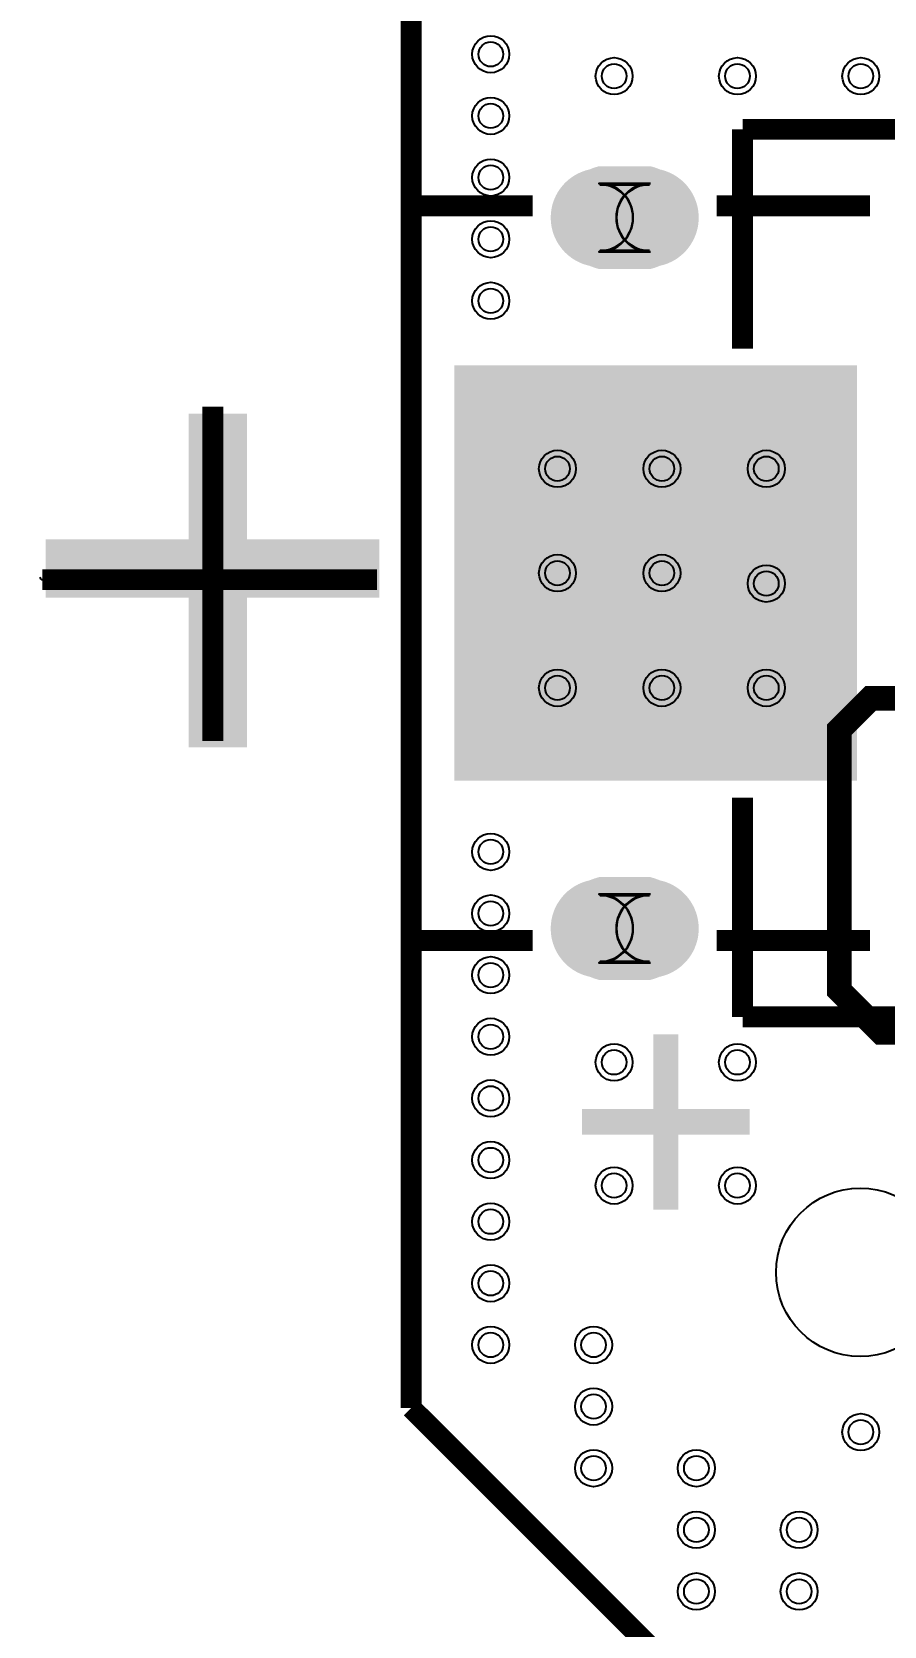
# Model space of a CAD drawing. Header units: millimetres. Extents: x -4.6 to 50, y -7.7 to 42.4.
# Drawn here: x -4.61 to 5.75, y 4.97 to 24.37 of the extents above; entities that cross this region are included whole.
import ezdxf

# ---------------------------------------------------------------- set-up
doc = ezdxf.new("R2010")
doc.units = ezdxf.units.MM
for name, color, linetype, true_color in [('BoardOutLine', 7, 'Continuous', 0xff00ff), ('BottomLayer', 7, 'Continuous', 0x0000ff), ('BottomPasteMaskLayer', 7, 'Continuous', 0x800000), ('BottomSilkLayer', 7, 'Continuous', 0x66cc33), ('BottomSolderMaskLayer', 7, 'Continuous', 0xaa00ff), ('Document', 7, 'Continuous', 0xffffff), ('Hole', 7, 'Continuous', 0x222222), ('Multi-Layer', 7, 'Continuous', 0xc0c0c0), ('TopLayer', 7, 'Continuous', 0xff0000), ('TopPasteMaskLayer', 7, 'Continuous', 0x808080), ('TopSilkLayer', 7, 'Continuous', 0xffcc00), ('TopSolderMaskLayer', 7, 'Continuous', 0x800080)]:
    doc.layers.add(name, color=color, linetype=linetype, true_color=true_color)
doc.styles.get("Standard").update_dxf_attribs({"font": 'arial.ttf'})

msp = doc.modelspace()

# ---------------------------------------------------------------- hatches: boundary and pattern name
at = {"layer": 'BottomLayer'}
msp.add_hatch(color=256, dxfattribs=at).paths.add_polyline_path([(5.398, 15.28), (5.398, 20.28), (0.548, 20.28), (0.548, 15.28)])
at = {"layer": 'BottomPasteMaskLayer'}
msp.add_hatch(color=256, dxfattribs=at).paths.add_polyline_path([(5.398, 15.28), (5.398, 20.28), (0.548, 20.28), (0.548, 15.28)])
at = {"layer": 'BottomSolderMaskLayer'}
for points in [[(2.909, 22.731, -0.785398), (2.909, 21.48), (2.283, 21.48, -0.785398), (2.283, 22.731)], [(5.422, 15.254), (5.422, 20.306), (0.524, 20.306), (0.524, 15.254)], [(2.909, 14.08, -0.785398), (2.909, 12.83), (2.283, 12.83, -0.785398), (2.283, 14.08)]]:
    msp.add_hatch(color=256, dxfattribs=at).paths.add_polyline_path(points)
at = {"layer": 'Document'}
for points in [[(-2.707, 15.66), (-1.997, 15.66), (-1.997, 19.72), (-2.707, 19.72)], [(-0.387, 17.48), (-0.387, 18.19), (-4.447, 18.19), (-4.447, 17.48)]]:
    msp.add_hatch(color=256, dxfattribs=at).paths.add_polyline_path(points)
at = {"layer": 'Multi-Layer'}
for points in [[(2.896, 22.705, -0.785398), (2.896, 21.505), (2.296, 21.505, -0.785398), (2.296, 22.705)], [(2.896, 14.055, -0.785398), (2.896, 12.855), (2.296, 12.855, -0.785398), (2.296, 14.055)]]:
    msp.add_hatch(color=256, dxfattribs=at).paths.add_polyline_path(points)
at = {"layer": 'TopPasteMaskLayer'}
for points in [[(3.496, 22.12), (3.494, 22.15), (3.491, 22.18), (3.487, 22.209), (3.481, 22.239), (3.473, 22.268), (3.465, 22.296), (3.454, 22.324), (3.443, 22.352), (3.43, 22.379), (3.415, 22.405), (3.4, 22.431), (3.383, 22.455), (3.365, 22.479), (3.346, 22.502), (3.325, 22.524), (3.304, 22.545), (3.282, 22.565), (3.258, 22.583), (3.234, 22.601), (3.209, 22.617), (3.183, 22.632), (3.156, 22.646), (3.129, 22.658), (3.101, 22.669), (3.073, 22.679), (3.044, 22.687), (3.015, 22.693), (2.985, 22.698), (2.956, 22.702), (2.926, 22.704), (2.896, 22.705), (2.296, 22.705), (2.266, 22.704), (2.236, 22.702), (2.206, 22.698), (2.177, 22.693), (2.148, 22.687), (2.119, 22.679), (2.091, 22.669), (2.063, 22.658), (2.036, 22.646), (2.009, 22.632), (1.983, 22.617), (1.958, 22.601), (1.934, 22.583), (1.91, 22.565), (1.888, 22.545), (1.866, 22.524), (1.846, 22.502), (1.827, 22.479), (1.809, 22.455), (1.792, 22.431), (1.776, 22.405), (1.762, 22.379), (1.749, 22.352), (1.737, 22.324), (1.727, 22.296), (1.718, 22.268), (1.711, 22.239), (1.705, 22.209), (1.701, 22.18), (1.698, 22.15), (1.696, 22.12), (1.696, 22.09), (1.698, 22.06), (1.701, 22.031), (1.705, 22.001), (1.711, 21.972), (1.718, 21.943), (1.727, 21.914), (1.737, 21.886), (1.749, 21.858), (1.762, 21.831), (1.776, 21.805), (1.792, 21.78), (1.809, 21.755), (1.827, 21.731), (1.846, 21.708), (1.866, 21.686), (1.888, 21.665), (1.91, 21.646), (1.934, 21.627), (1.958, 21.609), (1.983, 21.593), (2.009, 21.578), (2.036, 21.565), (2.063, 21.552), (2.091, 21.541), (2.119, 21.532), (2.148, 21.524), (2.177, 21.517), (2.206, 21.512), (2.236, 21.508), (2.266, 21.506), (2.296, 21.505), (2.896, 21.505), (2.926, 21.506), (2.956, 21.508), (2.985, 21.512), (3.015, 21.517), (3.044, 21.524), (3.073, 21.532), (3.101, 21.541), (3.129, 21.552), (3.156, 21.565), (3.183, 21.578), (3.209, 21.593), (3.234, 21.609), (3.258, 21.627), (3.282, 21.646), (3.304, 21.665), (3.325, 21.686), (3.346, 21.708), (3.365, 21.731), (3.383, 21.755), (3.4, 21.78), (3.415, 21.805), (3.43, 21.831), (3.443, 21.858), (3.454, 21.886), (3.465, 21.914), (3.473, 21.943), (3.481, 21.972), (3.487, 22.001), (3.491, 22.031), (3.494, 22.06), (3.496, 22.09)], [(3.494, 13.41), (3.496, 13.44), (3.496, 13.47), (3.494, 13.5), (3.491, 13.53), (3.487, 13.559), (3.481, 13.588), (3.473, 13.617), (3.465, 13.646), (3.454, 13.674), (3.443, 13.702), (3.43, 13.729), (3.415, 13.755), (3.4, 13.78), (3.383, 13.805), (3.365, 13.829), (3.346, 13.852), (3.325, 13.874), (3.304, 13.895), (3.282, 13.915), (3.258, 13.933), (3.234, 13.951), (3.209, 13.967), (3.183, 13.982), (3.156, 13.996), (3.129, 14.008), (3.101, 14.019), (3.073, 14.028), (3.044, 14.036), (3.015, 14.043), (2.985, 14.048), (2.956, 14.052), (2.926, 14.054), (2.896, 14.055), (2.296, 14.055), (2.266, 14.054), (2.236, 14.052), (2.206, 14.048), (2.177, 14.043), (2.148, 14.036), (2.119, 14.028), (2.091, 14.019), (2.063, 14.008), (2.036, 13.996), (2.009, 13.982), (1.983, 13.967), (1.958, 13.951), (1.934, 13.933), (1.91, 13.915), (1.888, 13.895), (1.866, 13.874), (1.846, 13.852), (1.827, 13.829), (1.809, 13.805), (1.792, 13.78), (1.776, 13.755), (1.762, 13.729), (1.749, 13.702), (1.737, 13.674), (1.727, 13.646), (1.718, 13.617), (1.711, 13.588), (1.705, 13.559), (1.701, 13.53), (1.698, 13.5), (1.696, 13.47), (1.696, 13.44), (1.698, 13.41), (1.701, 13.38), (1.705, 13.351), (1.711, 13.321), (1.718, 13.292), (1.727, 13.264), (1.737, 13.236), (1.749, 13.208), (1.762, 13.181), (1.776, 13.155), (1.792, 13.129), (1.809, 13.105), (1.827, 13.081), (1.846, 13.058), (1.866, 13.036), (1.888, 13.015), (1.91, 12.995), (1.934, 12.977), (1.958, 12.959), (1.983, 12.943), (2.009, 12.928), (2.036, 12.914), (2.063, 12.902), (2.091, 12.891), (2.119, 12.882), (2.148, 12.873), (2.177, 12.867), (2.206, 12.862), (2.236, 12.858), (2.266, 12.856), (2.296, 12.855), (2.896, 12.855), (2.926, 12.856), (2.956, 12.858), (2.985, 12.862), (3.015, 12.867), (3.044, 12.873), (3.073, 12.882), (3.101, 12.891), (3.129, 12.902), (3.156, 12.914), (3.183, 12.928), (3.209, 12.943), (3.234, 12.959), (3.258, 12.977), (3.282, 12.995), (3.304, 13.015), (3.325, 13.036), (3.346, 13.058), (3.365, 13.081), (3.383, 13.105), (3.4, 13.129), (3.415, 13.155), (3.43, 13.181), (3.443, 13.208), (3.454, 13.236), (3.465, 13.264), (3.473, 13.292), (3.481, 13.321), (3.487, 13.351), (3.491, 13.38)]]:
    msp.add_hatch(color=256, dxfattribs=at).paths.add_polyline_path(points)
at = {"layer": 'TopSolderMaskLayer'}
for points in [[(2.909, 22.731, -0.785398), (2.909, 21.48), (2.283, 21.48, -0.785398), (2.283, 22.731)], [(2.909, 14.08, -0.785398), (2.909, 12.83), (2.283, 12.83, -0.785398), (2.283, 14.08)]]:
    msp.add_hatch(color=256, dxfattribs=at).paths.add_polyline_path(points)

# ---------------------------------------------------------------- linework, layer by layer
at = {"layer": 'BoardOutLine', "const_width": 0.254}
for points in [[(0, 27.94), (0, 7.62)], [(0, 7.62), (7.62, 0)]]:
    msp.add_lwpolyline(points, dxfattribs=at)
at = {"layer": 'BottomSilkLayer', "const_width": 0.254}
for points in [[(4.029, 23.18), (4.029, 20.511)], [(6.193, 23.18), (4.029, 23.18)], [(-2.413, 15.737), (-2.413, 19.807)], [(-0.417, 17.7), (-4.487, 17.7)], [(4.029, 15.049), (4.029, 12.38)], [(6.193, 12.38), (4.029, 12.38)]]:
    msp.add_lwpolyline(points, dxfattribs=at)
at = {"layer": 'BottomSilkLayer'}
msp.add_arc((-4.487, 17.73), 0.03, 180, 270, dxfattribs=at)
at = {"layer": 'BottomSolderMaskLayer'}
for points in [[(2.908, 22.522), (2.283, 22.522)], [(2.908, 21.688), (2.283, 21.688)], [(2.908, 13.872), (2.283, 13.872)], [(2.908, 13.038), (2.283, 13.038)]]:
    msp.add_lwpolyline(points, close=True, dxfattribs=at)
for centre, start, end in [((2.283, 22.105), 270, 450), ((2.908, 22.105), 450, 270), ((2.283, 13.455), 270, 450), ((2.908, 13.455), 450, 270)]:
    msp.add_arc(centre, 0.417, start, end, dxfattribs=at)
at = {"layer": 'Hole'}
for centre in [(0.967, 24.093), (2.467, 23.827), (3.967, 23.827), (5.467, 23.827), (0.967, 23.343), (0.967, 22.593), (0.967, 21.843), (0.967, 21.093), (1.778, 19.05), (3.048, 19.05), (4.318, 19.05), (1.778, 17.78), (3.048, 17.78), (4.318, 17.653), (1.778, 16.383), (3.048, 16.383), (4.318, 16.383), (0.967, 14.388), (0.967, 13.638), (0.967, 12.888), (0.967, 12.138), (2.467, 11.827), (3.967, 11.827), (0.967, 11.388), (0.967, 10.638), (2.467, 10.327), (3.967, 10.327), (0.967, 9.888), (0.967, 9.138), (0.967, 8.388), (2.217, 8.388), (2.217, 7.638), (5.467, 7.327), (2.217, 6.888), (3.467, 6.888), (3.467, 6.138), (4.717, 6.138), (3.467, 5.388), (4.717, 5.388)]:
    msp.add_circle(centre, 0.15, dxfattribs=at)
at = {"layer": 'Multi-Layer'}
for points in [[(2.896, 22.505), (2.296, 22.505)], [(2.896, 21.705), (2.296, 21.705)], [(2.896, 13.855), (2.296, 13.855)], [(2.896, 13.055), (2.296, 13.055)]]:
    msp.add_lwpolyline(points, close=True, dxfattribs=at)
for centre, radius in [((0.967, 24.093), 0.225), ((2.467, 23.827), 0.225), ((3.967, 23.827), 0.225), ((5.467, 23.827), 0.225), ((0.967, 23.343), 0.225), ((0.967, 22.593), 0.225), ((0.967, 21.843), 0.225), ((0.967, 21.093), 0.225), ((1.778, 19.05), 0.225), ((3.048, 19.05), 0.225), ((4.318, 19.05), 0.225), ((1.778, 17.78), 0.225), ((3.048, 17.78), 0.225), ((4.318, 17.653), 0.225), ((1.778, 16.383), 0.225), ((3.048, 16.383), 0.225), ((4.318, 16.383), 0.225), ((0.967, 14.388), 0.225), ((0.967, 13.638), 0.225), ((0.967, 12.888), 0.225), ((0.967, 12.138), 0.225), ((2.467, 11.827), 0.225), ((3.967, 11.827), 0.225), ((0.967, 11.388), 0.225), ((0.967, 10.638), 0.225), ((2.467, 10.327), 0.225), ((3.967, 10.327), 0.225), ((5.461, 9.271), 1.025), ((0.967, 9.888), 0.225), ((0.967, 9.138), 0.225), ((0.967, 8.388), 0.225), ((2.217, 8.388), 0.225), ((2.217, 7.638), 0.225), ((5.467, 7.327), 0.225), ((2.217, 6.888), 0.225), ((3.467, 6.888), 0.225), ((3.467, 6.138), 0.225), ((4.717, 6.138), 0.225), ((3.467, 5.388), 0.225), ((4.717, 5.388), 0.225)]:
    msp.add_circle(centre, radius, dxfattribs=at)
for centre, start, end in [((2.296, 22.105), 270, 450), ((2.896, 22.105), 450, 270), ((2.296, 13.455), 270, 450), ((2.896, 13.455), 450, 270)]:
    msp.add_arc(centre, 0.4, start, end, dxfattribs=at)
at = {"layer": 'TopLayer', "const_width": 0.3}
msp.add_lwpolyline([(5.969, 16.256), (5.588, 16.256), (5.207, 15.875), (5.207, 12.7), (5.715, 12.192), (8.509, 12.192), (9.182, 11.684)], dxfattribs=at)
at = {"layer": 'TopSilkLayer', "const_width": 0.254}
for points in [[(-0.004, 13.309), (-0.004, 22.249), (1.477, 22.249)], [(3.714, 22.249), (5.577, 22.249)], [(-0.004, 13.309), (1.478, 13.309)], [(3.714, 13.309), (5.578, 13.309)]]:
    msp.add_lwpolyline(points, dxfattribs=at)
at = {"layer": 'TopSolderMaskLayer'}
for points in [[(2.908, 22.522), (2.283, 22.522)], [(2.908, 21.688), (2.283, 21.688)], [(2.908, 13.872), (2.283, 13.872)], [(2.908, 13.038), (2.283, 13.038)]]:
    msp.add_lwpolyline(points, close=True, dxfattribs=at)
for centre, start, end in [((2.283, 22.105), 270, 450), ((2.908, 22.105), 450, 270), ((2.283, 13.455), 270, 450), ((2.908, 13.455), 450, 270)]:
    msp.add_arc(centre, 0.417, start, end, dxfattribs=at)

# ---------------------------------------------------------------- texts
at = {"layer": 'BottomSilkLayer', "text_generation_flag": 2}
msp.add_text('+', height=3, dxfattribs=at).set_placement((4.318, 9.652))

doc.saveas('drawing.dxf')
